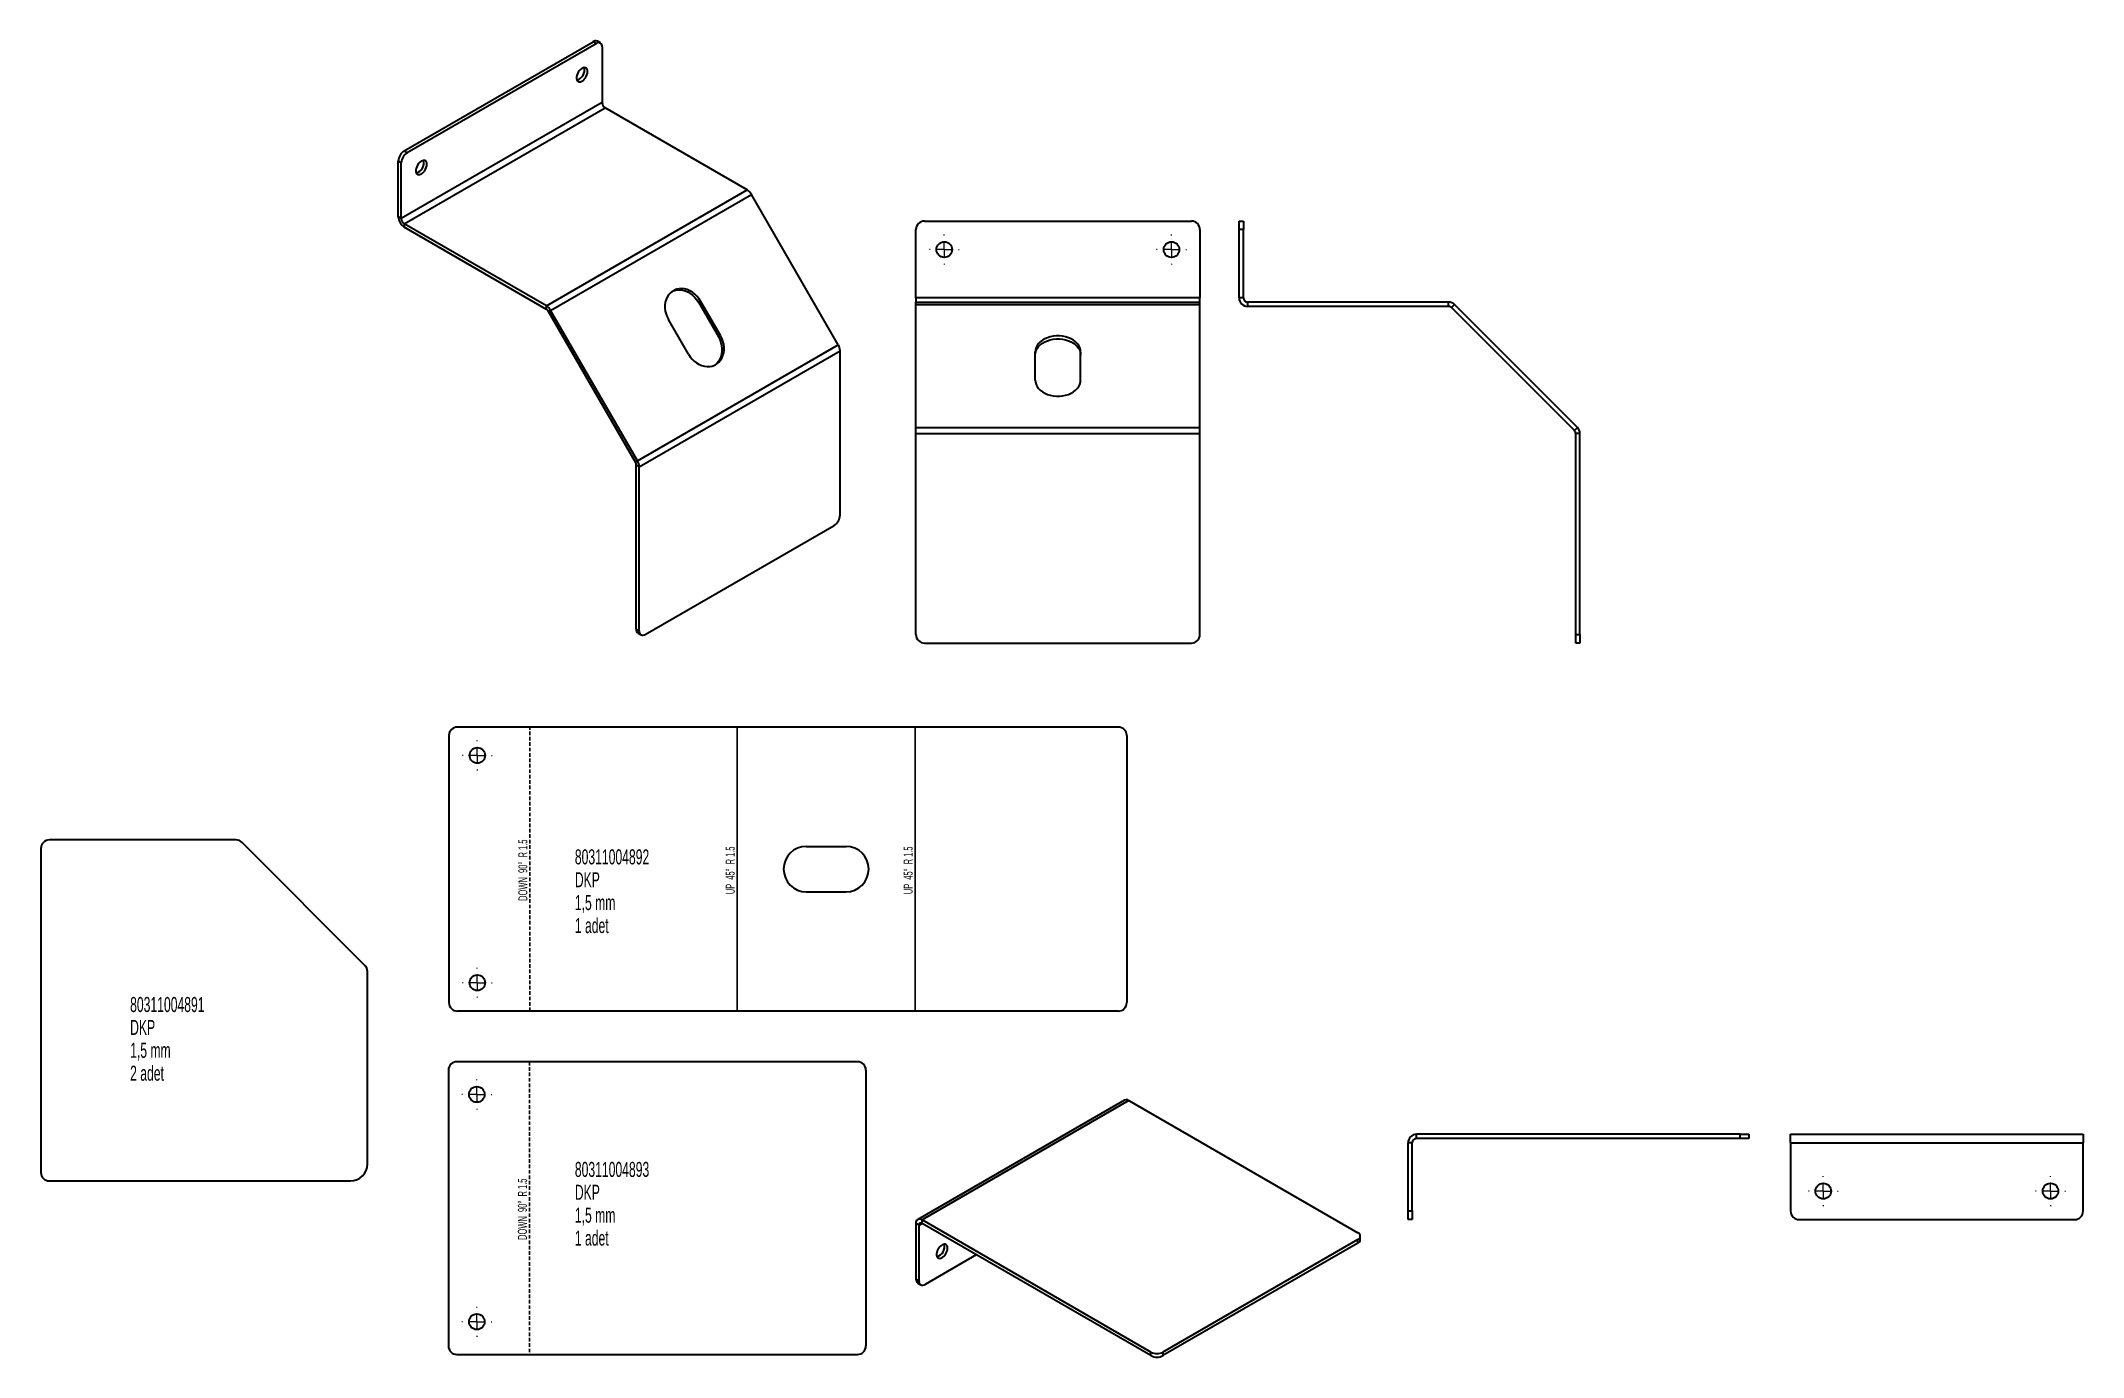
# Model space of a CAD drawing. Header units: millimetres. Extents: x 7 to 726, y 6 to 469.
import ezdxf

# ---------------------------------------------------------------- set-up
doc = ezdxf.new("R2010")
doc.units = ezdxf.units.MM
doc.linetypes.add('HIDDEN', pattern=[1.905, 1.27, -0.635])
doc.styles.add('SLDTEXTSTYLE0', font='TXT', dxfattribs={"width": 0.605})
doc.styles.add('SLDTEXTSTYLE1', font='TXT', dxfattribs={"width": 0.572187})
doc.styles.add('SLDTEXTSTYLE2', font='TXT', dxfattribs={"width": 0.5675})

# ---------------------------------------------------------------- blocks, each defined once
blk = doc.blocks.new('SW_CENTERMARKSYMBOL_0')
at = {"color": 0, "linetype": 'Continuous', "lineweight": 18}
for p, q in [((-5, 0), (-5.25, 0)), ((0, 0), (-2.5, 0)), ((0, 5), (0, 5.25)), ((0, 0), (0, 2.5)), ((0, 0), (0, -2.5)), ((0, 0), (2.5, 0)), ((5, 0), (5.25, 0)), ((0, -5), (0, -5.25))]:
    blk.add_line(p, q, dxfattribs=at)
blk = doc.blocks.new('SW_CENTERMARKSYMBOL_1')
at = {"color": 0, "linetype": 'Continuous', "lineweight": 18}
for p, q in [((-5, 0), (-5.25, 0)), ((0, 0), (-2.5, 0)), ((0, 5), (0, 5.25)), ((0, 0), (0, 2.5)), ((0, 0), (0, -2.5)), ((0, 0), (2.5, 0)), ((5, 0), (5.25, 0)), ((0, -5), (0, -5.25))]:
    blk.add_line(p, q, dxfattribs=at)
blk = doc.blocks.new('SW_CENTERMARKSYMBOL_2')
at = {"color": 0, "linetype": 'Continuous', "lineweight": 18}
for p, q in [((-5, 0), (-5.25, 0)), ((0, 0), (-2.5, 0)), ((0, 5), (0, 5.25)), ((0, 0), (0, 2.5)), ((0, 0), (0, -2.5)), ((0, 0), (2.5, 0)), ((5, 0), (5.25, 0)), ((0, -5), (0, -5.25))]:
    blk.add_line(p, q, dxfattribs=at)
blk = doc.blocks.new('SW_CENTERMARKSYMBOL_3')
at = {"color": 0, "linetype": 'Continuous', "lineweight": 18}
for p, q in [((-5, 0), (-5.25, 0)), ((0, 0), (-2.5, 0)), ((0, 5), (0, 5.25)), ((0, 0), (0, 2.5)), ((0, 0), (0, -2.5)), ((0, 0), (2.5, 0)), ((5, 0), (5.25, 0)), ((0, -5), (0, -5.25))]:
    blk.add_line(p, q, dxfattribs=at)
blk = doc.blocks.new('SW_CENTERMARKSYMBOL_4')
at = {"color": 0, "linetype": 'Continuous', "lineweight": 18}
for p, q in [((-5, 0), (-5.25, 0)), ((0, 0), (-2.5, 0)), ((0, 5), (0, 5.25)), ((0, 0), (0, 2.5)), ((0, 0), (2.5, 0)), ((0, 0), (0, -2.5)), ((5, 0), (5.25, 0)), ((0, -5), (0, -5.25))]:
    blk.add_line(p, q, dxfattribs=at)
blk = doc.blocks.new('SW_CENTERMARKSYMBOL_5')
at = {"color": 0, "linetype": 'Continuous', "lineweight": 18}
for p, q in [((-5, 0), (-5.25, 0)), ((0, 0), (-2.5, 0)), ((0, 5), (0, 5.25)), ((0, 0), (0, 2.5)), ((0, 0), (2.5, 0)), ((0, 0), (0, -2.5)), ((5, 0), (5.25, 0)), ((0, -5), (0, -5.25))]:
    blk.add_line(p, q, dxfattribs=at)
blk = doc.blocks.new('SW_CENTERMARKSYMBOL_6')
at = {"color": 0, "linetype": 'Continuous', "lineweight": 18}
for p, q in [((-5, 0), (-5.25, 0)), ((0, 0), (-2.5, 0)), ((0, 5), (0, 5.25)), ((0, 0), (0, 2.5)), ((0, 0), (0, -2.5)), ((0, 0), (2.5, 0)), ((5, 0), (5.25, 0)), ((0, -5), (0, -5.25))]:
    blk.add_line(p, q, dxfattribs=at)
blk = doc.blocks.new('SW_CENTERMARKSYMBOL_7')
at = {"color": 0, "linetype": 'Continuous', "lineweight": 18}
for p, q in [((-5, 0), (-5.25, 0)), ((0, 0), (-2.5, 0)), ((0, 5), (0, 5.25)), ((0, 0), (0, 2.5)), ((0, 0), (0, -2.5)), ((0, 0), (2.5, 0)), ((5, 0), (5.25, 0)), ((0, -5), (0, -5.25))]:
    blk.add_line(p, q, dxfattribs=at)

msp = doc.modelspace()

# ---------------------------------------------------------------- linework, layer by layer
at = {"color": 7, "linetype": 'Continuous', "lineweight": 35}
for p, q in [((134.59, 430.77), (201.06, 469.14)), ((135.65, 430.16), (202.12, 468.53)), ((202.12, 468.53), (201.06, 469.14)), ((203.62, 468.68), (202.56, 469.29)), ((204.24, 467.3), (204.24, 447.71)), ((204.24, 447.71), (133.53, 406.89)), ((134.59, 405.05), (205.3, 445.87)), ((255.34, 416.99), (205.3, 445.87)), ((133.53, 426.48), (132.47, 427.1)), ((132.47, 407.5), (132.47, 427.1)), ((133.53, 406.89), (133.53, 426.48)), ((134.59, 430.77), (135.65, 430.16)), ((184.62, 376.17), (255.34, 416.99)), ((186.12, 374.58), (256.84, 415.4)), ((287.41, 362.44), (256.84, 415.4)), ((133.53, 406.89), (132.47, 407.5)), ((184.62, 376.17), (134.59, 405.05)), ((134.59, 405.05), (134.59, 403.83)), ((184.62, 374.94), (134.59, 403.83)), ((314.73, 378.98), (314.73, 402.98)), ((317.73, 405.98), (411.73, 405.98)), ((414.73, 402.98), (414.73, 378.98)), ((428.54, 405.98), (430.04, 405.98)), ((428.54, 402.98), (428.54, 405.98)), ((430.04, 402.98), (428.54, 402.98)), ((428.54, 378.98), (428.54, 402.98)), ((430.04, 405.98), (430.04, 402.98)), ((430.04, 378.98), (430.04, 402.98)), ((184.62, 374.94), (184.62, 376.17)), ((186.12, 374.58), (185.37, 374.15)), ((215.95, 321.19), (185.37, 374.15)), ((216.7, 321.62), (186.12, 374.58)), ((238.93, 377.84), (238.18, 377.41)), ((238.18, 377.41), (245.18, 365.28)), ((245.93, 365.72), (238.93, 377.84)), ((314.73, 378.98), (314.73, 377.48)), ((414.73, 378.98), (314.73, 378.98)), ((314.73, 376.6), (314.73, 377.48)), ((314.73, 377.48), (414.73, 377.48)), ((314.73, 333.36), (314.73, 376.6)), ((314.73, 376.6), (414.73, 376.6)), ((414.73, 377.48), (414.73, 378.98)), ((414.73, 376.6), (414.73, 377.48)), ((414.73, 333.36), (414.73, 376.6)), ((430.04, 378.98), (428.54, 378.98)), ((431.54, 377.48), (431.54, 375.98)), ((502.3, 377.48), (431.54, 377.48)), ((502.3, 375.98), (431.54, 375.98)), ((502.3, 375.98), (502.3, 377.48)), ((504.42, 376.6), (503.36, 375.54)), ((546.6, 332.3), (503.36, 375.54)), ((547.66, 333.36), (504.42, 376.6)), ((234.61, 359.19), (227.61, 371.31)), ((216.7, 321.62), (287.41, 362.44)), ((217.32, 319.53), (288.03, 360.35)), ((245.18, 365.28), (245.93, 365.72)), ((288.03, 302.58), (288.03, 360.35)), ((356.73, 350.03), (356.73, 359.93)), ((372.73, 350.03), (372.73, 359.93)), ((314.73, 331.24), (314.73, 333.36)), ((314.73, 333.36), (414.73, 333.36)), ((314.73, 331.24), (414.73, 331.24)), ((314.73, 260.48), (314.73, 331.24)), ((414.73, 331.24), (414.73, 333.36)), ((414.73, 260.48), (414.73, 331.24)), ((546.6, 332.3), (547.66, 333.36)), ((548.54, 331.24), (547.04, 331.24)), ((547.04, 260.48), (547.04, 331.24)), ((548.54, 260.48), (548.54, 331.24)), ((215.95, 321.19), (216.7, 321.62)), ((217.32, 319.53), (216.26, 320.14)), ((216.26, 262.37), (216.26, 320.14)), ((217.32, 261.76), (217.32, 319.53)), ((219.44, 260.53), (285.91, 298.9)), ((216.26, 262.37), (217.32, 261.76)), ((216.88, 260.99), (217.94, 260.38)), ((547.04, 260.48), (548.54, 260.48)), ((547.04, 257.48), (547.04, 260.48)), ((548.54, 260.48), (548.54, 257.48)), ((317.73, 257.48), (411.73, 257.48)), ((548.54, 257.48), (547.04, 257.48)), ((150.3, 224.95), (150.3, 130.95)), ((385.97, 227.95), (153.3, 227.95)), ((388.97, 224.95), (388.97, 130.95)), ((75.37, 188.19), (9.61, 188.19)), ((120.73, 144.07), (77.49, 187.31)), ((6.61, 185.19), (6.61, 71.19)), ((276.13, 185.95), (290.13, 185.95)), ((276.13, 169.95), (290.13, 169.95)), ((121.61, 74.19), (121.61, 141.95)), ((385.97, 127.95), (153.3, 127.95)), ((294.13, 110.13), (153.13, 110.13)), ((150.13, 107.13), (150.13, 10.13)), ((297.13, 107.13), (297.13, 10.13)), ((388.21, 96.66), (315.38, 54.62)), ((389.71, 96.51), (316.88, 54.47)), ((389.71, 96.51), (470.32, 49.98)), ((489.5, 81.62), (488, 81.62)), ((488, 57.62), (488, 81.62)), ((489.5, 57.62), (489.5, 81.62)), ((491, 83.12), (491, 84.62)), ((605, 84.62), (491, 84.62)), ((605, 83.12), (491, 83.12)), ((605, 83.12), (605, 84.62)), ((605, 84.62), (608, 84.62)), ((608, 83.12), (605, 83.12)), ((608, 84.62), (608, 83.12)), ((622.72, 81.62), (622.72, 84.62)), ((622.72, 84.62), (725.72, 84.62)), ((622.72, 81.62), (725.72, 81.62)), ((622.72, 81.62), (622.72, 57.62)), ((725.72, 84.62), (725.72, 81.62)), ((725.72, 57.62), (725.72, 81.62)), ((9.61, 68.19), (115.61, 68.19)), ((488, 57.62), (489.5, 57.62)), ((488, 54.62), (488, 57.62)), ((489.5, 57.62), (489.5, 54.62)), ((315.82, 52.63), (314.76, 53.24)), ((314.76, 33.64), (314.76, 53.24)), ((315.82, 52.63), (316.88, 53.24)), ((315.82, 33.03), (315.82, 52.63)), ((397.49, 7.93), (316.88, 54.47)), ((316.88, 53.24), (316.88, 54.47)), ((397.49, 6.71), (316.88, 53.24)), ((489.5, 54.62), (488, 54.62)), ((625.72, 54.62), (722.72, 54.62)), ((470.32, 47.53), (401.73, 7.93)), ((470.32, 46.3), (401.73, 6.71)), ((470.32, 46.3), (470.32, 47.53)), ((471.2, 47.53), (471.2, 48.75)), ((335.98, 42.22), (317.94, 31.81)), ((314.76, 33.64), (315.82, 33.03)), ((315.38, 32.27), (316.44, 31.66)), ((397.49, 6.71), (397.49, 7.93)), ((401.73, 7.93), (401.73, 6.71)), ((153.13, 7.13), (294.13, 7.13))]:
    msp.add_line(p, q, dxfattribs=at)
at = {"color": 7, "linetype": 'HIDDEN'}
for p, q in [((178.8, 127.95), (178.8, 227.95)), ((178.63, 110.13), (178.63, 7.13))]:
    msp.add_line(p, q, dxfattribs=at)
at = {"color": 7, "linetype": 'Continuous'}
for p, q in [((251.81, 127.95), (251.81, 227.95)), ((314.46, 227.95), (314.46, 127.95))]:
    msp.add_line(p, q, dxfattribs=at)
at = {"color": 7, "linetype": 'Continuous', "lineweight": 35, "flags": 128}
for points in [[(199.12, 458.63), (199.06, 459.12), (198.91, 459.52), (198.66, 459.81), (198.33, 459.98), (197.94, 460.01), (197.51, 459.91), (197.06, 459.68), (196.61, 459.34), (196.2, 458.89), (195.84, 458.37), (195.55, 457.8), (195.34, 457.22), (195.24, 456.65), (195.24, 456.13), (195.34, 455.68), (195.55, 455.34), (195.84, 455.1), (196.2, 455), (196.61, 455.03), (197.06, 455.2), (197.51, 455.49), (197.94, 455.89), (198.33, 456.38), (198.66, 456.92), (198.91, 457.5), (199.06, 458.08), (199.12, 458.63)], [(142.55, 425.97), (142.49, 426.46), (142.34, 426.86), (142.09, 427.15), (141.76, 427.32), (141.37, 427.36), (140.94, 427.26), (140.49, 427.03), (140.04, 426.68), (139.63, 426.23), (139.27, 425.71), (138.98, 425.15), (138.77, 424.56), (138.67, 424), (138.67, 423.48), (138.77, 423.03), (138.98, 422.68), (139.27, 422.45), (139.63, 422.34), (140.04, 422.38), (140.49, 422.54), (140.94, 422.83), (141.37, 423.23), (141.76, 423.72), (142.09, 424.27), (142.34, 424.85), (142.49, 425.43), (142.55, 425.97)], [(238.93, 377.84), (238.33, 378.75), (237.64, 379.59), (236.86, 380.33), (236.02, 380.97), (235.13, 381.48), (234.21, 381.87), (233.26, 382.12), (232.32, 382.23), (231.39, 382.2), (230.5, 382.02), (229.66, 381.71), (228.89, 381.26), (228.2, 380.69), (227.61, 380.01), (227.11, 379.22), (226.74, 378.35), (226.48, 377.41), (226.36, 376.41), (226.36, 375.38), (226.49, 374.34), (226.74, 373.3), (227.12, 372.28), (227.61, 371.31)], [(228.9, 381.27), (228.91, 381.28), (229.75, 381.59), (230.64, 381.76), (231.57, 381.8), (232.51, 381.69), (233.46, 381.43), (234.38, 381.05), (235.27, 380.53), (236.11, 379.9), (236.89, 379.16), (237.58, 378.32), (238.18, 377.41)], [(234.61, 359.19), (235.21, 358.27), (235.9, 357.44), (236.67, 356.7), (237.51, 356.06), (238.4, 355.55), (239.33, 355.16), (240.27, 354.91), (241.22, 354.8), (242.14, 354.83), (243.03, 355), (243.87, 355.32), (244.65, 355.76), (245.34, 356.33), (245.93, 357.02), (246.42, 357.8), (246.8, 358.67), (247.05, 359.62), (247.18, 360.61), (247.18, 361.64), (247.05, 362.69), (246.79, 363.73), (246.42, 364.74), (245.93, 365.72)], [(245.18, 365.28), (245.67, 364.31), (246.04, 363.29), (246.3, 362.25), (246.43, 361.21), (246.43, 360.18), (246.3, 359.18), (246.05, 358.24), (245.67, 357.37), (245.18, 356.58), (244.59, 355.9), (243.9, 355.33), (243.89, 355.32)], [(372.73, 359.93), (372.65, 360.7), (372.43, 361.46), (372.07, 362.18), (371.56, 362.87), (370.93, 363.5), (370.19, 364.06), (369.34, 364.55), (368.41, 364.95), (367.41, 365.26), (366.36, 365.47), (365.27, 365.57), (364.18, 365.57), (363.1, 365.47), (362.05, 365.26), (361.05, 364.95), (360.11, 364.55), (359.27, 364.06), (358.52, 363.5), (357.89, 362.87), (357.39, 362.18), (357.02, 361.46), (356.8, 360.7), (356.73, 359.93)], [(356.73, 358.87), (356.8, 359.64), (357.02, 360.4), (357.39, 361.12), (357.89, 361.81), (358.52, 362.44), (359.27, 363), (360.11, 363.49), (361.05, 363.89), (362.05, 364.2), (363.1, 364.41), (364.18, 364.51), (365.27, 364.51), (366.36, 364.41), (367.41, 364.2), (368.41, 363.89), (369.34, 363.49), (370.19, 363), (370.93, 362.44), (371.56, 361.81), (372.07, 361.12), (372.43, 360.4), (372.65, 359.64), (372.73, 358.87)], [(356.73, 350.03), (356.8, 349.26), (357.02, 348.5), (357.39, 347.78), (357.89, 347.09), (358.52, 346.46), (359.27, 345.9), (360.11, 345.41), (361.05, 345.01), (362.05, 344.7), (363.1, 344.49), (364.18, 344.39), (365.27, 344.39), (366.36, 344.49), (367.41, 344.7), (368.41, 345.01), (369.34, 345.41), (370.19, 345.9), (370.93, 346.46), (371.56, 347.09), (372.07, 347.78), (372.43, 348.5), (372.65, 349.26), (372.73, 350.03)], [(325.9, 44.57), (325.86, 44.99), (325.74, 45.36), (325.55, 45.65), (325.29, 45.84), (324.98, 45.94), (324.63, 45.94), (324.25, 45.83), (323.85, 45.63), (323.47, 45.34), (323.1, 44.96), (322.76, 44.53), (322.48, 44.05), (322.25, 43.55), (322.1, 43.04), (322.02, 42.55), (322.02, 42.1), (322.1, 41.7), (322.25, 41.37), (322.48, 41.13), (322.76, 40.98), (323.1, 40.93), (323.47, 40.99), (323.85, 41.14), (324.25, 41.39), (324.63, 41.73), (324.98, 42.13), (325.29, 42.59), (325.55, 43.08), (325.74, 43.59), (325.86, 44.09), (325.9, 44.57)]]:
    msp.add_lwpolyline(points, dxfattribs=at)
at = {"color": 7, "linetype": 'Continuous', "lineweight": 35}
for centre in [(324.73, 395.98), (404.73, 395.98), (160.3, 217.95), (160.3, 137.95), (160.13, 98.63), (634.22, 64.62), (714.22, 64.62), (160.13, 18.63)]:
    msp.add_circle(centre, 2.75, dxfattribs=at)
for centre, radius, start, end in [((201.94, 467.92), 1.51, 65.69288, 125.61758), ((202.95, 467.51), 1.31, 350.78596, 129.20329), ((194.42, 459.1), 3.61, 285.30281, 14.70256), ((206.54, 447.81), 2.31, 182.60548, 237.39452), ((137.08, 426.89), 4.61, 122.60548, 177.39452), ((138.14, 426.27), 4.61, 122.60548, 177.39452), ((137.85, 426.44), 3.61, 285.30281, 14.70256), ((253.04, 413.32), 4.33, 28.85561, 58.04533), ((137.08, 407.71), 4.61, 182.60548, 237.39452), ((135.83, 406.99), 2.31, 182.60548, 237.39452), ((317.73, 402.98), 3, 90, 180), ((411.73, 402.98), 3, 0, 90), ((182.33, 372.49), 4.33, 28.85561, 58.04533), ((183.48, 373.11), 2.16, 28.85561, 58.04533), ((431.54, 378.98), 3, 180, 270), ((431.54, 378.98), 1.5, 180, 270), ((502.3, 374.48), 3, 45, 90), ((502.3, 374.48), 1.5, 45, 90), ((283.71, 360.2), 4.33, 1.9565, 31.14373), ((545.54, 331.24), 1.5, 0, 45), ((545.54, 331.24), 3, 0, 45), ((214.1, 320.07), 2.16, 1.9565, 31.14373), ((213, 319.38), 4.33, 1.9565, 31.14373), ((283.43, 302.79), 4.61, 302.60548, 357.39452), ((217.73, 262.21), 1.48, 173.70115, 234.98667), ((218.62, 261.55), 1.31, 170.78596, 309.20329), ((317.73, 260.48), 3, 180, 270), ((411.73, 260.48), 3, 270, 0), ((153.3, 224.95), 3, 90, 180), ((385.97, 224.95), 3, 0, 90), ((9.61, 185.19), 3, 90, 180), ((75.37, 185.19), 3, 45, 90), ((276.13, 177.95), 8, 90, 270), ((290.13, 177.95), 8, 270, 90), ((118.61, 141.95), 3, 0, 45), ((153.3, 130.95), 3, 180, 270), ((385.97, 130.95), 3, 270, 0), ((153.13, 107.13), 3, 90, 180), ((294.13, 107.13), 3, 0, 90), ((388.84, 95.29), 1.51, 54.38242, 114.30712), ((491, 81.62), 3, 90, 180), ((491, 81.62), 1.5, 90, 180), ((115.61, 74.19), 6, 270, 0), ((9.61, 71.19), 3, 180, 270), ((625.72, 57.62), 3, 180, 270), ((722.72, 57.62), 3, 270, 0), ((316.05, 53.45), 1.31, 50.79671, 189.21404), ((316.47, 52.73), 0.655, 50.79671, 189.21404), ((321.21, 45.02), 3.6, 285.17248, 14.8329), ((469.86, 48.75), 1.31, 290.78342, 69.21658), ((469.7, 47.68), 1.51, 294.37466, 354.3052), ((316.23, 33.48), 1.48, 173.70115, 234.98667), ((317.11, 32.82), 1.31, 170.78596, 309.20329), ((153.13, 10.13), 3, 180, 270), ((294.13, 10.13), 3, 270, 0), ((399.61, 12.03), 4.61, 242.60967, 297.39033), ((399.61, 10.8), 4.61, 242.60967, 297.39033)]:
    msp.add_arc(centre, radius, start, end, dxfattribs=at)

# ---------------------------------------------------------------- block references
at = {"color": 7, "linetype": 'Continuous', "lineweight": 18}
for name, p in [('SW_CENTERMARKSYMBOL_3', (324.73, 395.98)), ('SW_CENTERMARKSYMBOL_2', (404.73, 395.98)), ('SW_CENTERMARKSYMBOL_1', (160.3, 217.95)), ('SW_CENTERMARKSYMBOL_0', (160.3, 137.95)), ('SW_CENTERMARKSYMBOL_5', (160.13, 98.63)), ('SW_CENTERMARKSYMBOL_7', (634.22, 64.62)), ('SW_CENTERMARKSYMBOL_6', (714.22, 64.62)), ('SW_CENTERMARKSYMBOL_4', (160.13, 18.63))]:
    msp.add_blockref(name, p, dxfattribs=at)

# ---------------------------------------------------------------- texts
at = {"color": 7, "linetype": 'Continuous', "lineweight": 0, "char_height": 3.175, "attachment_point": 2, "rotation": 90}
for s, insert, style in [('DOWN  90°  R 1.5', (174.74, 177.56), 'SLDTEXTSTYLE1'), ('UP  45°  R 1.5', (247.75, 177.51), 'SLDTEXTSTYLE2'), ('UP  45°  R 1.5', (310.41, 177.51), 'SLDTEXTSTYLE2'), ('DOWN  90°  R 1.5', (174.57, 58.24), 'SLDTEXTSTYLE1')]:
    msp.add_mtext(s, dxfattribs=dict(at, insert=insert, style=style))
at = {"color": 7, "linetype": 'Continuous', "lineweight": 0, "attachment_point": 1, "style": 'SLDTEXTSTYLE0'}
for s, insert, char_height in [('80311004892', (194.64, 184.9), 5.2917), ('DKP', (194.64, 176.85), 5.292), ('1,5 mm', (194.64, 168.79), 5.292), ('1 adet', (194.64, 160.73), 5.292), ('80311004891', (38.05, 132.93), 5.2917), ('DKP', (38.05, 124.88), 5.292), ('1,5 mm', (38.05, 116.82), 5.292), ('2 adet', (38.05, 108.76), 5.292), ('80311004893', (194.64, 74.9), 5.2917), ('DKP', (194.64, 66.85), 5.292), ('1,5 mm', (194.64, 58.79), 5.292), ('1 adet', (194.64, 50.74), 5.292)]:
    msp.add_mtext(s, dxfattribs=dict(at, insert=insert, char_height=char_height))

doc.saveas('drawing.dxf')
